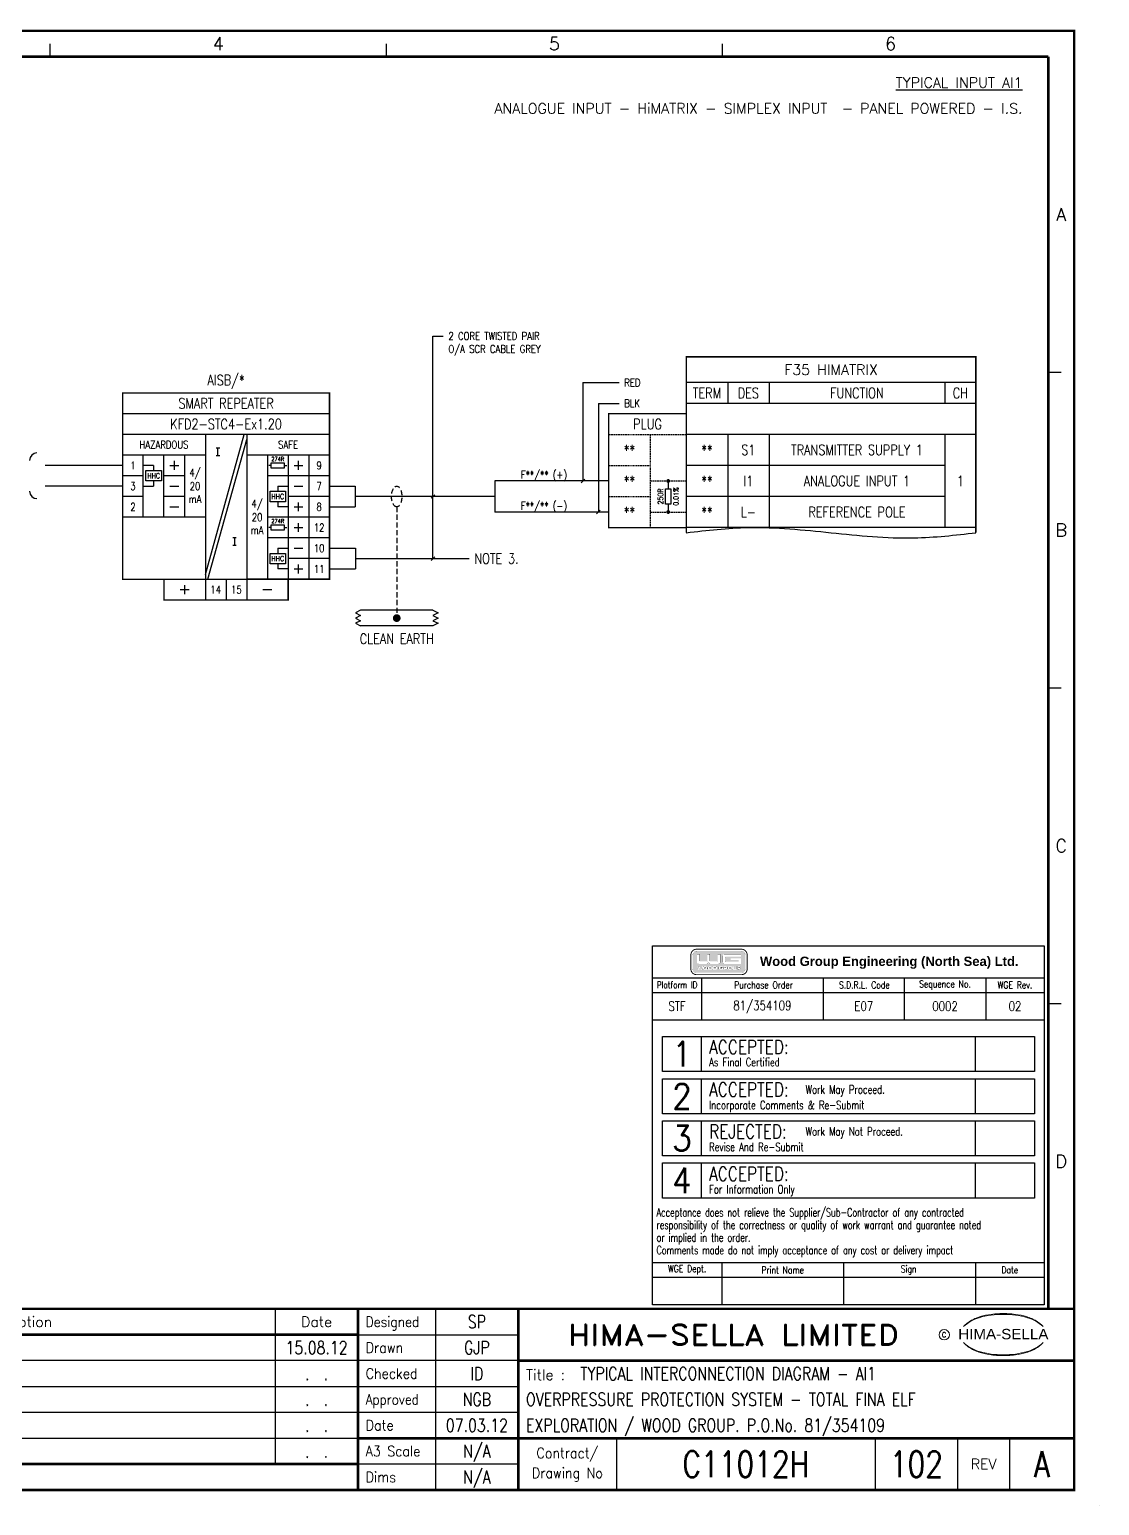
# Model space of a CAD drawing. Extents: x 0 to 414, y 0 to 285.
# Drawn here: x 207 to 413.9, y 0 to 285.2 of the extents above; entities that cross this region are included whole.
import ezdxf
from ezdxf.enums import TextEntityAlignment as Align

# ---------------------------------------------------------------- set-up
doc = ezdxf.new("R2010")
doc.units = 0
doc.header["$MEASUREMENT"] = 0
doc.linetypes.add('CONTINU', pattern=[0])
doc.linetypes.add('HIDDEN2', pattern=[0.1875, 0.125, -0.0625])
doc.layers.get('0').update_dxf_attribs({"linetype": 'CONTINUOUS'})
for name, color, linetype in [('01-DRAW', 7, 'CONTINUOUS'), ('CATALOGUE', 2, 'CONTINUOUS'), ('COL', 2, 'CONTINU'), ('ELAC003$', 7, 'CONTINUOUS'), ('LINE', 1, 'CONTINUOUS'), ('LOCATION', 2, 'CONTINUOUS'), ('MCABMARKON', 4, 'CONTINUOUS'), ('PCABMARKON', 7, 'CONTINUOUS'), ('RECORD', 2, 'CONTINUOUS'), ('ROW', 2, 'CONTINU'), ('SNA', 2, 'CONTINUOUS'), ('TEXT', 2, 'CONTINUOUS'), ('TPOL', 3, 'CONTINUOUS'), ('UPS', 2, 'CONTINUOUS'), ('ZONE', 2, 'CONTINUOUS')]:
    doc.layers.add(name, color=color, linetype=linetype)
doc.styles.add('ARIAL', font='arial.ttf', dxfattribs={"height": 2.5})
doc.styles.add('CATALOGU', font='romans.shx', dxfattribs={"width": 0.8})
doc.styles.add('LOCATION', font='ROMANS.shx', dxfattribs={"width": 0.8, "height": 2.5})
doc.styles.add('PINS', font='ROMANS.shx', dxfattribs={"width": 0.8, "height": 2.5})
doc.styles.add('REFERENC', font='ROMANS.shx', dxfattribs={"width": 0.8, "height": 2.5})
doc.styles.add('ROMAND', font='ROMAND')
doc.styles.add('ROMANS', font='romans.shx', dxfattribs={"width": 0.8, "height": 2.5})
doc.styles.get("Standard").update_dxf_attribs({"font": 'txt.shx', "height": 2.5})
doc.styles.add('SYMBOL', font='romans.shx', dxfattribs={"width": 0.8, "height": 2.5})
doc.styles.add('WIRES', font='ROMANS.shx', dxfattribs={"width": 0.8, "height": 2})
doc.styles.add('ZONE', font='ROMANS.shx', dxfattribs={"width": 0.8, "height": 2.5})

# ---------------------------------------------------------------- blocks, each defined once
blk = doc.blocks.new('HS-A3')
at = {"color": 1}
for p, q in [((211, 280), (211, 282.5)), ((276, 280), (276, 282.5)), ((341, 280), (341, 282.5)), ((404, 219), (406.5, 219)), ((404, 158), (406.5, 158)), ((404, 97), (406.5, 97)), ((254.5, 38), (254.5, 8)), ((285.5, 38), (285.5, 3)), ((270.5, 33), (301.5, 33)), ((301.5, 28), (104, 28)), ((104, 23), (301.5, 23)), ((301.5, 18), (104, 18)), ((104, 13), (270.5, 13)), ((320.5, 13), (320.5, 3)), ((370.5, 13), (370.5, 3)), ((386.5, 3), (386.5, 13)), ((396.5, 13), (396.5, 3)), ((301.5, 8), (270.5, 8)), ((413.9, 0), (413.9, 0.025))]:
    blk.add_line(p, q, dxfattribs=at)
at = {"color": 1, "const_width": 0.5}
blk.add_lwpolyline([(16, 3), (409, 3), (409, 285), (16, 285)], close=True, dxfattribs=at)
for points in [[(16, 280), (404, 280)], [(404, 38), (404, 280)], [(409, 38), (16, 38)], [(270.5, 38), (270.5, 3)], [(301.5, 3), (301.5, 38)], [(270.5, 33), (104, 33)], [(409, 28), (301.5, 28)], [(270.5, 13), (409, 13)], [(270.5, 8), (16, 8)]]:
    blk.add_lwpolyline(points, dxfattribs=at)
at = {"color": 3, "lineweight": 13}
blk.add_circle((383.8795, 33), 1, dxfattribs=at)
for centre, radius, start, end in [((395.2419, 21.3644), 15.7281, 89.7805, 93.1738), ((395.3626, 21.3644), 15.7281, 86.8262, 90.2195), ((392.604, 29.3277), 7.2401, 106.0532, 133.5024), ((392.8763, 29.5135), 7.2999, 130.419, 136.057), ((392.1149, 30.6001), 5.9804, 122.244, 131.6154), ((391.752, 31.2819), 5.2104, 111.8206, 122.8668), ((393.7772, 27.1992), 9.7601, 107.5931, 113.9452), ((395.0991, 20.9965), 15.9367, 89.2698, 106.3911), ((394.0978, 26.015), 10.9859, 96.0146, 107.3203), ((395.2933, 18.8099), 18.2818, 92.8917, 97.3734), ((395.5053, 20.9965), 15.9367, 73.6089, 90.7302), ((395.3112, 18.8099), 18.2818, 82.6266, 87.1083), ((396.5067, 26.015), 10.9859, 72.6797, 83.9854), ((396.8272, 27.1992), 9.7601, 66.0548, 72.4069), ((398.0005, 29.3277), 7.2401, 46.4976, 73.9468), ((398.8524, 31.2819), 5.2104, 57.1332, 68.1794), ((398.4895, 30.6001), 5.9804, 48.3846, 57.756), ((397.7282, 29.5135), 7.2999, 43.943, 49.581), ((392.8763, 36.545), 7.2999, 223.943, 229.581), ((392.604, 36.7308), 7.2401, 226.4976, 253.9468), ((398.0005, 36.7308), 7.2401, 286.0532, 313.5024), ((397.7282, 36.545), 7.2999, 310.419, 316.057), ((392.1149, 35.4585), 5.9804, 228.3846, 237.756), ((391.752, 34.7766), 5.2104, 237.1332, 248.1794), ((393.7772, 38.8593), 9.7601, 246.0548, 252.4069), ((395.0991, 45.062), 15.9367, 253.6089, 270.7302), ((394.0978, 40.0435), 10.9859, 252.6797, 263.9854), ((395.2933, 47.2486), 18.2818, 262.6266, 267.1083), ((395.2419, 44.6941), 15.7281, 266.8262, 270.2195), ((395.5053, 45.062), 15.9367, 269.2698, 286.3911), ((395.3626, 44.6941), 15.7281, 269.7805, 273.1738), ((395.3112, 47.2486), 18.2818, 272.8917, 277.3734), ((396.5067, 40.0435), 10.9859, 276.0146, 287.3203), ((396.8272, 38.8593), 9.7601, 287.5931, 293.9452), ((398.8524, 34.7766), 5.2104, 291.8206, 302.8668), ((398.4895, 35.4585), 5.9804, 302.244, 311.6154)]:
    blk.add_arc(centre, radius, start, end, dxfattribs=at)
at = {"color": 2, "style": 'ROMAND'}
for s, p in [('4', (243.5, 282.5)), ('5', (308.5, 282.5)), ('6', (373.5, 282.5)), ('A', (406.5, 249.5)), ('B', (406.5, 188.5)), ('C', (406.5, 127.5)), ('D', (406.5, 66.5))]:
    blk.add_text(s, height=2.5, dxfattribs=at).set_placement(p, align=Align.MIDDLE)
at = {"color": 4, "style": 'ROMAND'}
for s, p in [('Description', (204, 34.5)), ('Date', (262.5, 34.5))]:
    blk.add_text(s, height=2, dxfattribs=at).set_placement(p, align=Align.CENTER)
for s, width, p in [('Designed', 0.87, (272, 34.5)), ('Drawn', 0.9, (272, 29.5)), ('Checked', 0.9, (272, 24.5)), ('Approved', 0.85, (272, 19.5)), ('Date', 0.9, (272, 14.5)), ('A3 Scale', 0.9, (272, 9.5)), ('Dims', 0.9, (272, 4.5))]:
    blk.add_text(s, height=2, dxfattribs=dict(at, width=width)).set_placement(p)
at = {"color": 1, "style": 'ROMAND', "width": 1.15}
blk.add_text('HIMA-SELLA LIMITED', height=4, dxfattribs=at).set_placement((343.0965, 33), align=Align.MIDDLE)
at = {"color": 3, "lineweight": 13, "style": 'ROMANS', "width": 0.8}
blk.add_text('C', height=1, dxfattribs=at).set_placement((383.8436, 32.5), align=Align.CENTER)
at = {"color": 1, "style": 'ARIAL', "width": 1.05}
blk.add_text('HIMA-SELLA', height=2, dxfattribs=at).set_placement((395.3022, 32.1293), align=Align.CENTER)
at = {"color": 4, "style": 'ROMAND'}
blk.add_text('Title :', height=2, dxfattribs=at).set_placement((303, 24.25))
at = {"color": 4, "style": 'ROMAND', "width": 0.9}
for s, p in [('Contract/', (311, 10)), ('Drawing No', (311, 6))]:
    blk.add_text(s, height=2, dxfattribs=at).set_placement(p, align=Align.MIDDLE)
at = {"color": 4, "style": 'ROMAND'}
blk.add_text('REV', height=2, dxfattribs=at).set_placement((391.5, 8), align=Align.MIDDLE)
at = {"layer": 'COL', "style": 'ROMAND', "flags": 9}
for tag, p in [('COL1', (48.5, 282.5)), ('COL2', (113.5, 282.5)), ('COL3', (178.5, 282.5)), ('COL4', (243.5, 282.5)), ('COL5', (308.5, 282.5)), ('COL6', (373.5, 282.5))]:
    blk.add_attdef(tag, p, '', height=2.5, dxfattribs=at)
at = {"layer": 'ROW', "style": 'ROMAND', "flags": 9}
for tag, p in [('ROW1', (406.5, 249.5)), ('ROW2', (406.5, 188.5)), ('ROW3', (406.5, 127.5)), ('ROW4', (406.5, 66.5))]:
    blk.add_attdef(tag, p, '', height=2.5, dxfattribs=at)
at = {"layer": 'UPS', "color": 3, "style": 'ROMANS', "width": 0.8, "flags": 8}
blk.add_attdef('PROJS->NOMPRO', text='', height=1.7, rotation=90, dxfattribs=at).set_placement((13.5, 35), align=Align.MIDDLE_LEFT)
at = {"layer": 'UPS', "style": 'ROMANS', "width": 2.7474, "flags": 8}
blk.add_attdef('PLANOS->MCAN1', text='', height=2.5, rotation=0.069611, dxfattribs=at).set_placement((156, 31.6443), (243, 31.75), align=Align.FIT)
at = {"layer": 'UPS', "style": 'ROMANS', "width": 0.8, "flags": 8}
for tag, height, p in [('PLANOS->VERIF', 2.5, (293.5, 34.25)), ('PLANOS->CANVI1', 2.5, (109, 29.25)), ('PLANOS->NCAN1', 2.5, (149, 29.25)), ('PLANOS->DCAN1', 2.5, (262.5, 29.25)), ('PLANOS->ORIG', 2.5, (293.5, 29.25)), ('PLANOS->CANVI2', 2.5, (109, 24.25)), ('PLANOS->NCAN2', 2.5, (149, 24.25)), ('PLANOS->DCAN2', 2.5, (262.5, 24.25)), ('PLANOS->HECHF', 2.5, (293.5, 24.25)), ('PLANOS->CANVI3', 2.5, (109, 19.25)), ('PLANOS->NCAN3', 2.5, (149, 19.25)), ('PLANOS->DCAN3', 2.5, (262.5, 19.25)), ('PLANOS->HECHD', 2.5, (293.5, 19.25)), ('PLANOS->CANVI4', 2.5, (109, 14.25)), ('PLANOS->NCAN4', 2.5, (149, 14.25)), ('PLANOS->DCAN4', 2.5, (262.5, 14.25)), ('PLANOS->DATACREA', 2.5, (293.5, 14.25)), ('PLANOS->CANVI5', 2.5, (109, 9.25)), ('PLANOS->NCAN5', 2.5, (149, 9.25)), ('PLANOS->DCAN5', 2.5, (262.5, 9.25)), ('PLANOS->NR1', 2.5, (293.5, 9.25)), ('PROJS->DESCPRO3', 5, (345.5, 5.5)), ('PLANOS->PLANO', 5, (378.5, 5.5)), ('PLANOS->USER', 5, (402.75, 5.5)), ('PLANOS->NR2', 2.5, (293.5, 4.25))]:
    blk.add_attdef(tag, text='', height=height, dxfattribs=at).set_placement(p, align=Align.CENTER)
at = {"layer": 'UPS', "style": 'ROMANS', "flags": 8}
for tag, width, p, p2 in [('PLANOS->MCAN2', 2.6868, (156, 26.75), (243, 26.75)), ('PLANOS->MCAN3', 2.6868, (156, 21.75), (243, 21.75)), ('PLANOS->MCAN4', 2.6769, (156, 16.75), (243, 16.75)), ('PLANOS->MCAN5', 2.6868, (156, 11.75), (243, 11.75))]:
    blk.add_attdef(tag, text='', height=2.5, dxfattribs=dict(at, width=width)).set_placement(p, p2, align=Align.FIT)
at = {"layer": 'UPS', "style": 'ROMANS', "width": 0.8, "flags": 8}
blk.add_attdef('PLANOS->DENOM', (313.5, 24.25), '', height=2.5, dxfattribs=at)
at = {"layer": 'UPS', "color": 4, "style": 'ROMANS', "width": 0.8, "flags": 8}
for tag, p in [('PROJS->DESCPRO1', (303, 19.25)), ('PROJS->DESCPRO2', (303, 14.25))]:
    blk.add_attdef(tag, p, '', height=2.5, dxfattribs=at)
at = {"layer": 'UPS', "color": 3, "style": 'ROMANS', "width": 0.8, "flags": 8}
blk.add_attdef('PLANOS->PROTOTIPO', text='', height=1.7, dxfattribs=at).set_placement((39.5, 5.5), align=Align.MIDDLE_LEFT)
at = {"layer": 'UPS', "style": 'ROMANS', "width": 0.8, "flags": 8}
blk.add_attdef('PLANOS->OBS4', text='', height=2.5, dxfattribs=at).set_placement((107, 5.5), align=Align.MIDDLE_LEFT)
blk = doc.blocks.new('A$C7A406D00')
for p, q in [((20, -4), (-20, -4)), ((20, -8), (-20, -8)), ((-4, -8), (-4, -40)), ((-4, -35.046), (3.523, -8)), ((4, -8), (4, -40)), ((-3.523, -36), (4, -8.954)), ((-1.8888, -10.603), (-1.2329, -10.603)), ((-1.5608, -12.103), (-1.5608, -10.603)), ((-4, -12), (-20, -12)), ((-16, -24), (-16, -12)), ((-14, -14), (-16, -14)), ((-14, -14), (-14, -15)), ((-12, -24), (-12, -12)), ((-10.8573, -13.999), (-9.1384, -13.999)), ((-9.9979, -14.8584), (-9.9979, -13.1395)), ((-8, -24), (-8, -12)), ((-1.8888, -12.103), (-1.2329, -12.103)), ((20, -12), (4, -12)), ((8, -12), (8, -36)), ((8.75, -14), (8.25, -14)), ((8.75, -14.5), (8.75, -13.5)), ((8.75, -13.5), (11.25, -13.5)), ((11.25, -13.5), (11.25, -14.5)), ((11.25, -14), (11.75, -14)), ((12, -12), (12, -36)), ((13.1427, -13.999), (14.8616, -13.999)), ((14.0021, -14.8584), (14.0021, -13.1395)), ((16, -12), (16, -36)), ((-16, -16), (-20, -16)), ((-15.5, -15), (-12.5, -15)), ((-15.5, -17), (-15.5, -15)), ((-12.5, -17), (-15.5, -17)), ((-14, -17), (-14, -18)), ((-12.5, -15), (-12.5, -17)), ((-8, -16), (-12, -16)), ((20, -16), (8, -16)), ((11.25, -14.5), (8.75, -14.5)), ((-16, -18), (-14, -18)), ((-10.8573, -17.999), (-9.1384, -17.999)), ((8.5, -21), (8.5, -19)), ((8.5, -19), (11.5, -19)), ((10, -18), (12, -18)), ((10, -18), (10, -19)), ((11.5, -19), (11.5, -21)), ((13.1427, -17.999), (14.8616, -17.999)), ((-16, -20), (-20, -20)), ((-8, -20), (-12, -20)), ((-10.8573, -21.999), (-9.1384, -21.999)), ((11.5, -21), (8.5, -21)), ((10, -21), (10, -22)), ((12, -22), (10, -22)), ((16, -20), (12, -20)), ((13.1427, -21.999), (14.8616, -21.999)), ((14.0021, -22.8584), (14.0021, -21.1395)), ((20, -20), (16, -20)), ((-4, -24), (-20, -24)), ((20, -24), (8, -24)), ((8.75, -25.5), (11.25, -25.5)), ((8.75, -26.5), (8.75, -25.5)), ((11.25, -25.5), (11.25, -26.5)), ((14.0021, -26.8584), (14.0021, -25.1395)), ((1.2931, -27.897), (1.949, -27.897)), ((1.621, -27.897), (1.621, -29.397)), ((20, -28), (8, -28)), ((8.75, -26), (8.25, -26)), ((11.25, -26.5), (8.75, -26.5)), ((11.25, -26), (11.75, -26)), ((13.1427, -25.999), (14.8616, -25.999)), ((1.2931, -29.397), (1.949, -29.397)), ((8.5, -33), (8.5, -31)), ((8.5, -31), (11.5, -31)), ((10, -30), (10, -31)), ((10, -30), (12, -30)), ((11.5, -31), (11.5, -33)), ((13.1427, -29.999), (14.8616, -29.999)), ((11.5, -33), (8.5, -33)), ((10, -33), (10, -34)), ((12, -34), (10, -34)), ((16, -32), (12, -32)), ((13.1427, -33.999), (14.8616, -33.999)), ((14.0021, -34.8584), (14.0021, -33.1395)), ((20, -32), (16, -32)), ((-12, -36), (12, -36)), ((0, -36), (0, -40)), ((20, -36), (4, -36)), ((-8.8594, -37.999), (-7.1405, -37.999)), ((-8, -38.8584), (-8, -37.1395)), ((7.1406, -37.999), (8.8595, -37.999))]:
    blk.add_line(p, q)
at = {"const_width": 0.3}
blk.add_lwpolyline([(-12, -36), (-12, -40), (12, -40), (12, -36), (20, -36), (20, 0), (-20, 0), (-20, -36)], close=True, dxfattribs=at)
at = {"style": 'ROMANS', "width": 0.8}
for s, height, p in [('SMART REPEATER', 2, (0, -2)), ('HAZARDOUS', 1.5, (-12, -10)), ('SAFE', 1.5, (12, -10)), ('1', 1.5, (-18, -14)), ('9', 1.5, (18, -14)), ('4/', 1.5, (-6, -15.5)), ('3', 1.5, (-18, -18)), ('mA', 1.5, (-6, -20.5)), ('20', 1.5, (-6, -18)), ('7', 1.5, (18, -18)), ('2', 1.5, (-18, -22)), ('4/', 1.5, (6, -21.5)), ('8', 1.5, (18, -22)), ('20', 1.5, (6, -24)), ('12', 1.5, (18, -26)), ('mA', 1.5, (6, -26.5)), ('10', 1.5, (18, -30)), ('11', 1.5, (18, -34)), ('14', 1.5, (-2, -38)), ('15', 1.5, (2, -38))]:
    blk.add_text(s, height=height, dxfattribs=at).set_placement(p, align=Align.MIDDLE)
at = {"color": 3, "style": 'ROMANS', "width": 0.8}
for s, height, p in [('274R', 0.8, (10, -12.75)), ('HHC', 1, (-14, -16)), ('HHC', 1, (10, -20)), ('274R', 0.8, (10, -24.75)), ('HHC', 1, (10, -32))]:
    blk.add_text(s, height=height, dxfattribs=at).set_placement(p, align=Align.MIDDLE)
at = {"layer": 'CATALOGUE', "style": 'CATALOGU', "width": 0.8, "flags": 1}
blk.add_attdef('CATALOGUE', (22.25, -3.999), '', height=1, dxfattribs=at)
at = {"layer": 'LOCATION', "style": 'LOCATION', "width": 0.8, "flags": 1}
blk.add_attdef('LOCATION', (22.25, -5.999), '', height=1, dxfattribs=at)
at = {"layer": 'RECORD', "color": 7, "style": 'REFERENC', "width": 0.8}
blk.add_attdef('RECORD', text='', height=2, dxfattribs=at).set_placement((0, -6), align=Align.MIDDLE)
at = {"layer": 'SNA', "style": 'SYMBOL', "width": 0.8}
blk.add_attdef('SNA', text='', height=2, dxfattribs=at).set_placement((0, 1.5), align=Align.CENTER)
at = {"layer": 'TPOL', "style": 'PINS', "width": 0.8, "flags": 1}
for tag, p in [('CN9', (-20, -14)), ('CN10', (-20, -18)), ('CN11', (-20, -22))]:
    blk.add_attdef(tag, text='', height=1.5, dxfattribs=at).set_placement(p, align=Align.MIDDLE_LEFT)
for tag, p in [('CN3', (20, -14)), ('CN4', (20, -18)), ('CN5', (20, -22)), ('CN6', (20, -26)), ('CN7', (20, -30)), ('CN8', (20, -34))]:
    blk.add_attdef(tag, text='', height=1.5, dxfattribs=at).set_placement(p, align=Align.MIDDLE_RIGHT)
for tag, p in [('CN2', (-2, -40)), ('CN1', (2, -40))]:
    blk.add_attdef(tag, text='', height=1.5, dxfattribs=at).set_placement(p, align=Align.CENTER)
at = {"layer": 'ZONE', "style": 'ZONE', "width": 0.8, "flags": 1}
blk.add_attdef('ZONE', (22.25, -7.999), '', height=1, dxfattribs=at)

msp = doc.modelspace()

# ---------------------------------------------------------------- hatches: boundary and pattern name
at = {"linetype": 'Continuous'}
h = msp.add_hatch(color=1, dxfattribs=at)
edge = h.paths.add_edge_path(flags=16)
edge.add_line((341.62614, 106.05726), (344.57587, 106.05726))
edge.add_line((344.57587, 106.05726), (344.57587, 106.55751))
edge.add_line((344.57587, 106.55751), (341.36988, 106.55751))
edge.add_arc((341.36989, 106.19235), 0.36516, 90.0013265, 179.9986735)
edge.add_line((341.00473, 106.19236), (341.00473, 105.0248))
edge.add_arc((341.36988, 105.02481), 0.36515, 180.0021111, 269.999458)
edge.add_line((341.36988, 104.65966), (344.57587, 104.65966))
edge.add_line((344.57587, 104.65966), (344.57587, 105.76514))
edge.add_line((344.57587, 105.76514), (342.57121, 105.76514))
edge.add_line((342.57121, 105.76514), (342.57121, 105.43651))
edge.add_line((342.57121, 105.43651), (344.10848, 105.43651))
edge.add_line((344.10848, 105.43651), (344.10848, 105.12248))
edge.add_line((344.10848, 105.12248), (341.62614, 105.12248))
edge.add_arc((341.62614, 105.25028), 0.1278, 180.0013265, 269.9986735, ccw=False)
edge.add_line((341.49834, 105.25028), (341.49834, 105.92946))
edge.add_arc((341.62614, 105.92946), 0.1278, 90.0013265, 179.9986735, ccw=False)
edge = h.paths.add_edge_path(flags=16)
edge.add_arc((342.66394, 103.96975), 0.22936, 359.7165363, 449.7138832)
edge.add_line((342.66509, 104.19911), (342.25008, 104.19911))
edge.add_arc((342.25122, 103.96975), 0.22936, 90.2848616, 180.2822085)
edge.add_line((342.02186, 103.96862), (342.02186, 103.76323))
edge.add_arc((342.25123, 103.7621), 0.22937, 179.7165487, 269.7138956)
edge.add_line((342.25008, 103.53273), (342.66509, 103.53273))
edge.add_arc((342.66394, 103.76209), 0.22936, 270.2873596, 360.2847066)
edge.add_line((342.8933, 103.76323), (342.8933, 103.96862))
edge = h.paths.add_edge_path(flags=0)
edge.add_arc((344.27913, 103.9515), 0.08102, -90, 90, ccw=False)
edge.add_line((344.27913, 103.87049), (344.07163, 103.87049))
edge.add_arc((344.07163, 103.9515), 0.08102, 90, 270, ccw=False)
edge.add_line((344.07163, 104.03252), (344.27913, 104.03252))
edge = h.paths.add_edge_path(flags=16)
edge.add_line((344.02084, 103.53273), (344.02084, 103.68975))
edge.add_line((344.02084, 103.68975), (344.29485, 103.68975))
edge.add_arc((344.29485, 103.94443), 0.25468, 270, 450)
edge.add_line((344.29485, 104.19911), (343.82769, 104.19911))
edge.add_line((343.82769, 104.19911), (343.82769, 103.53273))
edge.add_line((343.82769, 103.53273), (344.02084, 103.53273))
edge = h.paths.add_edge_path(flags=16)
edge.add_line((343.43619, 103.69933), (343.28151, 103.69933))
edge.add_arc((343.28208, 103.81401), 0.11468, 179.7165487, 269.7138956, ccw=False)
edge.add_line((343.1674, 103.81458), (343.1674, 104.19911))
edge.add_line((343.1674, 104.19911), (342.94954, 104.19911))
edge.add_line((342.94954, 104.19911), (342.94954, 103.76323))
edge.add_arc((343.1789, 103.76209), 0.22936, 179.7152934, 269.7126404)
edge.add_line((343.17775, 103.53273), (343.53994, 103.53273))
edge.add_arc((343.53879, 103.7621), 0.22937, 270.2861044, 360.2834513)
edge.add_line((343.76816, 103.76323), (343.76816, 104.19911))
edge.add_line((343.76816, 104.19911), (343.5503, 104.19911))
edge.add_line((343.5503, 104.19911), (343.5503, 103.81458))
edge.add_arc((343.43562, 103.81401), 0.11468, -89.7138956, 0.2834513, ccw=False)
edge = h.paths.add_edge_path(flags=0)
edge.add_arc((342.56076, 103.91784), 0.11468, 359.7165487, 449.7138956)
edge.add_line((342.56133, 104.03252), (342.35383, 104.03252))
edge.add_arc((342.3544, 103.91784), 0.11468, 90.2861044, 180.2834513)
edge.add_line((342.23972, 103.91727), (342.23972, 103.81458))
edge.add_arc((342.3544, 103.81401), 0.11468, 179.7165487, 269.7138956)
edge.add_line((342.35383, 103.69933), (342.56133, 103.69933))
edge.add_arc((342.56076, 103.81401), 0.11468, 270.2861044, 360.2834513)
edge.add_line((342.67544, 103.81458), (342.67544, 103.91727))
edge = h.paths.add_edge_path(flags=0)
edge.add_arc((338.70442, 103.91784), 0.11468, 359.7140381, 449.7113851)
edge.add_line((338.705, 104.03252), (338.49749, 104.03252))
edge.add_arc((338.49806, 103.91784), 0.11468, 90.2861044, 180.2834513)
edge.add_line((338.38338, 103.91727), (338.38338, 103.81458))
edge.add_arc((338.49806, 103.81401), 0.11468, 179.7165487, 269.7138956)
edge.add_line((338.49749, 103.69933), (338.705, 103.69933))
edge.add_arc((338.70442, 103.81401), 0.11468, 270.2886149, 360.2859619)
edge.add_line((338.8191, 103.81458), (338.8191, 103.91727))
edge = h.paths.add_edge_path(flags=16)
edge.add_arc((338.80761, 103.96975), 0.22936, 359.7177915, 449.7151384)
edge.add_line((338.80875, 104.19911), (338.39374, 104.19911))
edge.add_arc((338.39488, 103.96975), 0.22936, 90.2848616, 180.2822085)
edge.add_line((338.16552, 103.96862), (338.16552, 103.76323))
edge.add_arc((338.39489, 103.7621), 0.22937, 179.7165487, 269.7138956)
edge.add_line((338.39374, 103.53273), (338.80875, 103.53273))
edge.add_arc((338.8076, 103.7621), 0.22937, 270.2861044, 360.2834513)
edge.add_line((339.03697, 103.76323), (339.03697, 103.96862))
edge = h.paths.add_edge_path(flags=0)
edge.add_arc((337.76436, 103.91784), 0.11468, 359.7165487, 449.7138956)
edge.add_line((337.76493, 104.03252), (337.55743, 104.03252))
edge.add_arc((337.558, 103.91784), 0.11468, 90.2861044, 180.2834513)
edge.add_line((337.44332, 103.91727), (337.44332, 103.81458))
edge.add_arc((337.558, 103.81401), 0.11468, 179.7165487, 269.7138956)
edge.add_line((337.55743, 103.69933), (337.76493, 103.69933))
edge.add_arc((337.76436, 103.81401), 0.11468, 270.2861044, 360.2834513)
edge.add_line((337.87904, 103.81458), (337.87904, 103.91727))
h.paths.add_polyline_path([(337.23641, 104.19866), (337.02463, 103.53409), (336.81284, 103.53409), (336.65218, 103.95401), (336.49151, 103.53409), (336.27973, 103.53409), (336.06794, 104.19866), (336.26512, 104.19866), (336.39657, 103.77144), (336.56454, 104.19501), (336.73981, 104.19501), (336.90778, 103.77144), (337.04653, 104.19866)], flags=16)
edge = h.paths.add_edge_path(flags=16)
edge.add_arc((337.86754, 103.96975), 0.22936, 359.7177915, 449.7151384)
edge.add_line((337.86868, 104.19911), (337.45367, 104.19911))
edge.add_arc((337.45482, 103.96975), 0.22936, 90.2861168, 180.2834637)
edge.add_line((337.22546, 103.96862), (337.22546, 103.76323))
edge.add_arc((337.45482, 103.76209), 0.22936, 179.7152934, 269.7126404)
edge.add_line((337.45367, 103.53273), (337.86868, 103.53273))
edge.add_arc((337.86753, 103.7621), 0.22937, 270.2861044, 360.2834513)
edge.add_line((338.0969, 103.76323), (338.0969, 103.96862))
edge = h.paths.add_edge_path(flags=0)
edge.add_arc((339.61156, 103.81401), 0.11468, 270.2861044, 360.2834513)
edge.add_line((339.72624, 103.81458), (339.72624, 103.91727))
edge.add_arc((339.61156, 103.91784), 0.11468, 359.7165487, 449.7138956)
edge.add_line((339.61213, 104.03252), (339.26956, 104.03252))
edge.add_line((339.26956, 104.03252), (339.26956, 103.69933))
edge.add_line((339.26956, 103.69933), (339.61213, 103.69933))
edge = h.paths.add_edge_path(flags=16)
edge.add_arc((339.71474, 103.96975), 0.22936, 359.7177915, 449.7151384)
edge.add_line((339.71588, 104.19911), (339.08164, 104.19911))
edge.add_line((339.08164, 104.19911), (339.08164, 103.53273))
edge.add_line((339.08164, 103.53273), (339.71588, 103.53273))
edge.add_arc((339.71473, 103.7621), 0.22937, 270.2861044, 360.2834513)
edge.add_line((339.9441, 103.76323), (339.9441, 103.96862))
edge = h.paths.add_edge_path(flags=16)
edge.add_arc((340.88007, 103.98916), 0.04336, 0.0013265, 89.9986735)
edge.add_line((340.88007, 104.03252), (340.61584, 104.03252))
edge.add_arc((340.61641, 103.91784), 0.11468, 90.2861044, 180.2834513)
edge.add_line((340.50173, 103.91727), (340.50173, 103.81458))
edge.add_arc((340.61641, 103.81401), 0.11468, 179.7165487, 269.7138956)
edge.add_line((340.61584, 103.69933), (340.88007, 103.69933))
edge.add_arc((340.88007, 103.74268), 0.04335, 270, 450)
edge.add_line((340.88007, 103.78604), (340.7048, 103.78604))
edge.add_line((340.7048, 103.78604), (340.7048, 103.90289))
edge.add_line((340.7048, 103.90289), (341.12837, 103.90289))
edge.add_line((341.12837, 103.90289), (341.12837, 103.76323))
edge.add_arc((340.899, 103.7621), 0.22937, -89.7138956, 0.2834513, ccw=False)
edge.add_line((340.90015, 103.53273), (340.51209, 103.53273))
edge.add_arc((340.51324, 103.7621), 0.22937, 179.7165487, 269.7138956, ccw=False)
edge.add_line((340.28387, 103.76323), (340.28387, 103.96862))
edge.add_arc((340.51323, 103.96975), 0.22936, 90.2848616, 180.2822085, ccw=False)
edge.add_line((340.51209, 104.19911), (340.90015, 104.19911))
edge.add_arc((340.89901, 103.96975), 0.22936, -0.2822085, 89.7151384, ccw=False)
edge.add_line((341.12837, 103.96862), (341.12837, 103.95401))
edge.add_line((341.12837, 103.95401), (340.92343, 103.95401))
edge.add_line((340.92343, 103.95401), (340.92343, 103.98916))
edge = h.paths.add_edge_path(flags=0)
edge.add_line((341.44816, 104.03252), (341.65567, 104.03252))
edge.add_arc((341.65567, 103.9515), 0.08102, -90, 90, ccw=False)
edge.add_line((341.65567, 103.87049), (341.44816, 103.87049))
edge.add_arc((341.44816, 103.9515), 0.08102, 90, 270, ccw=False)
edge = h.paths.add_edge_path(flags=16)
edge.add_line((341.76829, 103.53273), (341.92607, 103.53273))
edge.add_line((341.92607, 103.53273), (341.92607, 103.68975))
edge.add_arc((341.84505, 103.68975), 0.08102, 0.0004008, 81.621205)
edge.add_arc((341.67136, 103.94445), 0.25471, 316.7426493, 359.9956749)
edge.add_arc((341.67138, 103.94442), 0.25469, 0.0024514, 89.9997983)
edge.add_line((341.67138, 104.19911), (341.20423, 104.19911))
edge.add_line((341.20423, 104.19911), (341.20423, 103.53273))
edge.add_line((341.20423, 103.53273), (341.39738, 103.53273))
edge.add_line((341.39738, 103.53273), (341.39738, 103.68975))
edge.add_line((341.39738, 103.68975), (341.68728, 103.68975))
edge.add_arc((341.68727, 103.60873), 0.08102, -0.0022096, 89.9951373, ccw=False)
edge.add_line((341.76829, 103.60873), (341.76829, 103.53273))
edge = h.paths.add_edge_path()
edge.add_line((345.40338, 106.4078), (345.40338, 103.6838))
edge.add_arc((344.67307, 103.68382), 0.73031, 270.0013265, 359.9986735, ccw=False)
edge.add_line((344.67309, 102.95351), (335.98031, 102.95351))
edge.add_arc((335.98032, 103.68382), 0.73031, 180.0017188, 269.9990657, ccw=False)
edge.add_line((335.25001, 103.6838), (335.25001, 106.4078))
edge.add_arc((335.98032, 106.40778), 0.73031, 90.0009343, 179.9982812, ccw=False)
edge.add_line((335.98031, 107.13809), (344.67309, 107.13809))
edge.add_arc((344.67307, 106.40778), 0.73031, 0.0013265, 89.9986735, ccw=False)
edge = h.paths.add_edge_path(flags=16)
edge.add_line((336.05333, 106.55751), (336.54245, 106.55751))
edge.add_line((336.54245, 106.55751), (336.54245, 105.27949))
edge.add_arc((336.67025, 105.27949), 0.1278, 180.0013265, 269.9986735)
edge.add_line((336.67025, 105.15169), (337.92936, 105.15169))
edge.add_arc((337.92936, 105.2795), 0.12781, 269.999085, 359.9964319)
edge.add_line((338.05717, 105.27949), (338.05717, 106.55751))
edge.add_line((338.05717, 106.55751), (338.54628, 106.55751))
edge.add_line((338.54628, 106.55751), (338.54628, 105.27949))
edge.add_arc((338.67408, 105.27949), 0.1278, 180.0013265, 269.9986735)
edge.add_line((338.67408, 105.15169), (339.9332, 105.15169))
edge.add_arc((339.9332, 105.27949), 0.1278, 270.0013265, 359.9986735)
edge.add_line((340.061, 105.27949), (340.061, 106.55751))
edge.add_line((340.061, 106.55751), (340.55011, 106.55751))
edge.add_line((340.55011, 106.55751), (340.55011, 105.0248))
edge.add_arc((340.18496, 105.02481), 0.36515, 270.0013265, 359.9986735, ccw=False)
edge.add_line((340.18497, 104.65966), (338.66687, 104.65966))
edge.add_arc((338.66687, 105.02481), 0.36515, 180.0021111, 269.999458, ccw=False)
edge.add_arc((337.93657, 105.02481), 0.36515, 270.0013265, 359.9986735, ccw=False)
edge.add_line((337.93658, 104.65966), (336.41848, 104.65966))
edge.add_arc((336.41848, 105.02481), 0.36515, 180.0021111, 269.999458, ccw=False)
edge.add_line((336.05333, 105.0248), (336.05333, 106.55751))

# ---------------------------------------------------------------- linework, layer by layer
at = {"color": 3}
for p, q in [((285, 183), (285, 226)), ((285, 226), (287, 226)), ((314, 217), (314, 198)), ((314, 217), (321, 217)), ((317, 213), (317, 192)), ((317, 213), (321, 213)), ((314.3536, 198.3536), (313.6464, 197.6464)), ((285.3563, 195.3536), (284.6491, 194.6464)), ((317.3536, 192.3536), (316.6464, 191.6464)), ((285.3563, 183.3536), (284.6491, 182.6464))]:
    msp.add_line(p, q, dxfattribs=at)
for p, q in [((390, 217), (334, 217)), ((342, 217), (342, 213)), ((350, 217), (350, 213)), ((384, 217), (384, 213)), ((390, 213), (334, 213)), ((390, 207), (334, 207)), ((342, 207), (342, 189)), ((350, 207), (350, 189)), ((384, 207), (384, 189)), ((384, 201), (334, 201)), ((269.9973, 197), (269.9973, 193)), ((330.5, 198), (330.5, 196.5)), ((297, 195), (269.9973, 195)), ((330, 193.5), (330, 196.5)), ((330, 196.5), (331, 196.5)), ((331, 196.5), (331, 193.5)), ((384, 195), (334, 195)), ((331, 193.5), (330, 193.5)), ((330.5, 193.5), (330.5, 192)), ((390, 189), (334, 189)), ((270, 185), (270, 181)), ((270, 183), (292, 183)), ((271, 173), (270, 172.5)), ((270, 172.5), (271, 172)), ((271, 172), (270, 171.5)), ((270, 171.5), (271, 171)), ((285, 173), (271, 173)), ((285, 173), (286, 172.5)), ((286, 172.5), (285, 172)), ((285, 172), (286, 171.5)), ((286, 171.5), (285, 171)), ((271, 171), (270, 170.5)), ((270, 170.5), (271, 170)), ((285, 170), (271, 170)), ((285, 171), (286, 170.5)), ((286, 170.5), (285, 170))]:
    msp.add_line(p, q)
at = {"linetype": 'HIDDEN2'}
for p, q in [((319, 207), (334, 207)), ((327, 207), (327, 189)), ((319, 201), (327, 201)), ((319, 195), (327, 195))]:
    msp.add_line(p, q, dxfattribs=at)
at = {"color": 3, "linetype": 'HIDDEN2', "ltscale": 8}
msp.add_line((278, 193), (278, 171.5), dxfattribs=at)
at = {"const_width": 0.3}
msp.add_lwpolyline([(390, 188), (390, 222), (334, 222), (334, 188)], dxfattribs=at)
at = {"linetype": 'HIDDEN2', "ltscale": 10, "const_width": 0.25}
msp.add_lwpolyline([(319, 189), (334, 189), (334, 211), (319, 211)], close=True, dxfattribs=at)
for points, const_width in [([(330.3125, 198, 1), (330.6875, 198, 1)], 0.375), ([(330.3125, 192, 1), (330.6875, 192, 1)], 0.375), ([(277.625, 171.5, 1), (278.375, 171.5, 1)], 0.75)]:
    msp.add_lwpolyline(points, format="xyb", close=True, dxfattribs=dict(const_width=const_width))
at = {"color": 3, "linetype": 'HIDDEN2', "ltscale": 8}
msp.add_ellipse((278, 195), major_axis=(0, -2), ratio=0.5, dxfattribs=at)
msp.add_open_spline([(334, 188), (337.9987, 188.45852), (347.32096, 189.52748), (362, 188), (376.67904, 186.47252), (386.0013, 187.54148), (390, 188)], degree=3, knots=[0, 0, 0, 0, 12.041594579, 28.072814121, 44.104033663, 56.145628241, 56.145628241, 56.145628241, 56.145628241])
at = {"layer": '01-DRAW'}
for centre, start, end in [((208.4195, 201.9842), 90, 180), ((208.4195, 196.0158), 180, 270)]:
    msp.add_arc(centre, 1.42963, start, end, dxfattribs=at)
at = {"layer": 'ELAC003$', "color": 3, "linetype": 'Continuous'}
for p, q in [((327.4519, 101.9558), (403.2026, 101.9558)), ((336.9539, 101.9558), (336.9539, 93.8498)), ((360.4766, 101.9558), (360.4766, 93.8498)), ((376.1584, 101.9558), (376.1584, 93.8498)), ((391.9064, 101.9558), (391.9064, 93.8498)), ((327.4519, 99.1652), (403.2026, 99.1652)), ((327.4519, 93.8498), (403.2026, 93.8498)), ((336.9539, 83.8704), (336.9539, 90.6474)), ((389.8464, 90.6474), (389.8464, 83.8704)), ((336.9539, 75.698), (336.9539, 82.4752)), ((389.8464, 82.4752), (389.8464, 75.698)), ((336.9539, 67.5923), (336.9539, 74.3693)), ((389.8464, 74.3693), (389.8464, 67.5923)), ((336.9539, 59.4199), (336.9539, 66.1969)), ((389.8464, 66.1969), (389.8464, 59.4199)), ((327.4519, 46.9696), (403.2026, 46.9696)), ((340.8744, 46.9696), (340.8744, 38.7972)), ((364.397, 46.9696), (364.397, 38.7972)), ((389.913, 46.9696), (389.913, 38.7972)), ((327.4519, 44.1126), (403.2026, 44.1126))]:
    msp.add_line(p, q, dxfattribs=at)
for points in [[(327.4519, 108.1348), (403.2026, 108.1348), (403.2026, 38.7972), (327.4519, 38.7972)], [(329.3789, 90.6474), (401.3419, 90.6474), (401.3419, 83.8704), (329.3789, 83.8704)], [(329.3789, 82.4752), (401.3419, 82.4752), (401.3419, 75.698), (329.3789, 75.698)], [(329.3789, 74.3693), (401.3419, 74.3693), (401.3419, 67.5923), (329.3789, 67.5923)], [(329.3789, 66.1969), (401.3419, 66.1969), (401.3419, 59.4199), (329.3789, 59.4199)]]:
    msp.add_lwpolyline(points, close=True, dxfattribs=at)
at = {"layer": 'LINE', "linetype": 'Continuous', "flags": 128}
for points, const_width in [([(345.7685, 106.4078), (345.7685, 103.6838, -0.4142), (344.6731, 102.5884), (335.9803, 102.5884, -0.4142), (334.8849, 103.6838), (334.8849, 106.4078, -0.4142), (335.9803, 107.5032), (344.6731, 107.5032, -0.4142)], 0.1826), ([(345.4034, 106.4078), (345.4034, 103.6838, -0.4142), (344.6731, 102.9535), (335.9803, 102.9535, -0.4142), (335.25, 103.6838), (335.25, 106.4078, -0.4142), (335.9803, 107.1381), (344.6731, 107.1381, -0.4142)], 0.0183), ([(341.6261, 106.0573), (344.5759, 106.0573), (344.5759, 106.5575), (341.3699, 106.5575, 0.4142), (341.0047, 106.1924), (341.0047, 105.0248, 0.4142), (341.3699, 104.6597), (344.5759, 104.6597), (344.5759, 105.7651), (342.5712, 105.7651), (342.5712, 105.4365), (344.1085, 105.4365), (344.1085, 105.1225), (341.6261, 105.1225, -0.4142), (341.4983, 105.2503), (341.4983, 105.9295, -0.4142)], 0.0183), ([(338.0969, 103.9686, 0.4142), (337.8687, 104.1991), (337.4537, 104.1991, 0.4142), (337.2255, 103.9686), (337.2255, 103.7632, 0.4142), (337.4537, 103.5327), (337.8687, 103.5327, 0.4142), (338.0969, 103.7632)], 0.0183), ([(337.879, 103.9173, 0.4142), (337.7649, 104.0325), (337.5574, 104.0325, 0.4142), (337.4433, 103.9173), (337.4433, 103.8146, 0.4142), (337.5574, 103.6993), (337.7649, 103.6993, 0.4142), (337.879, 103.8146)], 0.0183), ([(339.037, 103.9686, 0.4142), (338.8088, 104.1991), (338.3937, 104.1991, 0.4142), (338.1655, 103.9686), (338.1655, 103.7632, 0.4142), (338.3937, 103.5327), (338.8088, 103.5327, 0.4142), (339.037, 103.7632)], 0.0183), ([(338.8191, 103.9173, 0.4142), (338.705, 104.0325), (338.4975, 104.0325, 0.4142), (338.3834, 103.9173), (338.3834, 103.8146, 0.4142), (338.4975, 103.6993), (338.705, 103.6993, 0.4142), (338.8191, 103.8146)], 0.0183), ([(339.9441, 103.9686, 0.4142), (339.7159, 104.1991), (339.0816, 104.1991), (339.0816, 103.5327), (339.7159, 103.5327, 0.4142), (339.9441, 103.7632)], 0.0183), ([(339.6121, 103.6993, 0.4142), (339.7262, 103.8146), (339.7262, 103.9173, 0.4142), (339.6121, 104.0325), (339.2696, 104.0325), (339.2696, 103.6993)], 0.0183), ([(340.9234, 103.9892, 0.4142), (340.8801, 104.0325), (340.6158, 104.0325, 0.4142), (340.5017, 103.9173), (340.5017, 103.8146, 0.4142), (340.6158, 103.6993), (340.8801, 103.6993, 1), (340.8801, 103.786), (340.7048, 103.786), (340.7048, 103.9029), (341.1284, 103.9029), (341.1284, 103.7632, -0.4142), (340.9002, 103.5327), (340.5121, 103.5327, -0.4142), (340.2839, 103.7632), (340.2839, 103.9686, -0.4142), (340.5121, 104.1991), (340.9002, 104.1991, -0.4142), (341.1284, 103.9686), (341.1284, 103.954), (340.9234, 103.954)], 0.0183), ([(341.7683, 103.5327), (341.9261, 103.5327), (341.9261, 103.6898, 0.372), (341.8569, 103.7699, 0.191), (341.9261, 103.9444, 0.4142), (341.6714, 104.1991), (341.2042, 104.1991), (341.2042, 103.5327), (341.3974, 103.5327), (341.3974, 103.6898), (341.6873, 103.6898, -0.4142), (341.7683, 103.6087)], 0.0183), ([(341.4482, 104.0325), (341.6557, 104.0325, -1), (341.6557, 103.8705), (341.4482, 103.8705, -1)], 0.0183), ([(342.8933, 103.9686, 0.4142), (342.6651, 104.1991), (342.2501, 104.1991, 0.4142), (342.0219, 103.9686), (342.0219, 103.7632, 0.4142), (342.2501, 103.5327), (342.6651, 103.5327, 0.4142), (342.8933, 103.7632)], 0.0183), ([(342.6754, 103.9173, 0.4142), (342.5613, 104.0325), (342.3538, 104.0325, 0.4142), (342.2397, 103.9173), (342.2397, 103.8146, 0.4142), (342.3538, 103.6993), (342.5613, 103.6993, 0.4142), (342.6754, 103.8146)], 0.0183), ([(343.4362, 103.6993), (343.2815, 103.6993, -0.4142), (343.1674, 103.8146), (343.1674, 104.1991), (342.9495, 104.1991), (342.9495, 103.7632, 0.4142), (343.1778, 103.5327), (343.5399, 103.5327, 0.4142), (343.7682, 103.7632), (343.7682, 104.1991), (343.5503, 104.1991), (343.5503, 103.8146, -0.4142)], 0.0183), ([(344.0208, 103.5327), (344.0208, 103.6898), (344.2949, 103.6898, 1), (344.2949, 104.1991), (343.8277, 104.1991), (343.8277, 103.5327)], 0.0183), ([(344.2791, 104.0325, -1), (344.2791, 103.8705), (344.0716, 103.8705, -1), (344.0716, 104.0325)], 0.0183)]:
    msp.add_lwpolyline(points, format="xyb", close=True, dxfattribs=dict(at, const_width=const_width))
at = {"layer": 'LINE', "linetype": 'Continuous', "const_width": 0.0183, "flags": 128}
msp.add_lwpolyline([(336.0533, 105.0239), (336.0533, 106.5575), (336.5425, 106.5575), (336.5425, 105.2795, 0.4142), (336.6703, 105.1517), (337.9294, 105.1517, 0.4142), (338.0572, 105.2795), (338.0572, 106.5575), (338.5463, 106.5575), (338.5463, 105.2795, 0.4142), (338.6741, 105.1517), (339.9332, 105.1517, 0.4142), (340.061, 105.2795), (340.061, 106.5575), (340.5501, 106.5575), (340.5501, 105.0248, -0.4142), (340.185, 104.6597), (338.6669, 104.6597, -0.4142), (338.3017, 105.0248, -0.4142), (337.9366, 104.6597), (336.4185, 104.6597, -0.4142), (336.0533, 105.0248), (336.0533, 106.5575)], format="xyb", dxfattribs=at)
msp.add_lwpolyline([(337.2364, 104.1987), (337.0246, 103.5341), (336.8128, 103.5341), (336.6522, 103.954), (336.4915, 103.5341), (336.2797, 103.5341), (336.0679, 104.1987), (336.2651, 104.1987), (336.3966, 103.7714), (336.5645, 104.195), (336.7398, 104.195), (336.9078, 103.7714), (337.0465, 104.1987)], close=True, dxfattribs=at)
at = {"layer": 'PCABMARKON'}
for p, q in [((224.9973, 201), (209.9973, 201)), ((224.9973, 197), (209.9973, 197)), ((264.9973, 197), (269.9973, 197)), ((302, 198), (297, 198)), ((297, 198), (297, 192)), ((319, 198), (302, 198)), ((264.9973, 193), (269.9973, 193)), ((302, 192), (297, 192)), ((319, 192), (302, 192)), ((265, 185), (270, 185)), ((265, 181), (270, 181))]:
    msp.add_line(p, q, dxfattribs=at)
at = {"layer": 'PCABMARKON', "linetype": 'HIDDEN2'}
for p, q in [((327, 198), (334, 198)), ((327, 192), (334, 192))]:
    msp.add_line(p, q, dxfattribs=at)

# ---------------------------------------------------------------- block references
ref = msp.add_blockref('HS-A3', (0, 0))
ref.add_attrib('PROJS->DESCPRO3', 'C11012H', dxfattribs={"layer": 'UPS', "height": 5, "style": 'ROMANS', "width": 0.8, "flags": 8}).set_placement((345.5, 5.5), align=Align.CENTER)
ref.add_attrib('PLANOS->DATACREA', '07.03.12', dxfattribs={"layer": 'UPS', "height": 2.5, "style": 'ROMANS', "width": 0.8, "flags": 8}).set_placement((293.5, 14.25), align=Align.CENTER)
ref.add_attrib('PLANOS->DCAN5', '.  .', dxfattribs={"layer": 'UPS', "height": 2.5, "style": 'ROMANS', "width": 0.8, "flags": 8}).set_placement((262.5, 9.25), align=Align.CENTER)
ref.add_attrib('PLANOS->DCAN2', '.  .', dxfattribs={"layer": 'UPS', "height": 2.5, "style": 'ROMANS', "width": 0.8, "flags": 8}).set_placement((262.5, 24.25), align=Align.CENTER)
ref.add_attrib('PLANOS->DCAN3', '.  .', dxfattribs={"layer": 'UPS', "height": 2.5, "style": 'ROMANS', "width": 0.8, "flags": 8}).set_placement((262.5, 19.25), align=Align.CENTER)
ref.add_attrib('PLANOS->DCAN4', '.  .', dxfattribs={"layer": 'UPS', "height": 2.5, "style": 'ROMANS', "width": 0.8, "flags": 8}).set_placement((262.5, 14.25), align=Align.CENTER)
ref.add_attrib('PLANOS->DCAN1', '15.08.12', dxfattribs={"layer": 'UPS', "height": 2.5, "style": 'ROMANS', "width": 0.8, "flags": 8}).set_placement((262.5, 29.25), align=Align.CENTER)
ref.add_attrib('PLANOS->NR1', 'N/A', dxfattribs={"layer": 'UPS', "height": 2.5, "style": 'ROMANS', "width": 0.8, "flags": 8}).set_placement((293.5, 9.25), align=Align.CENTER)
ref.add_attrib('PLANOS->NR2', 'N/A', dxfattribs={"layer": 'UPS', "height": 2.5, "style": 'ROMANS', "width": 0.8, "flags": 8}).set_placement((293.5, 4.25), align=Align.CENTER)
ref.add_attrib('PROJS->DESCPRO1', 'OVERPRESSURE PROTECTION SYSTEM - TOTAL FINA ELF', (303, 19.25), dxfattribs={"layer": 'UPS', "color": 4, "height": 2.5, "style": 'ROMANS', "width": 0.8, "flags": 8})
ref.add_attrib('PROJS->DESCPRO2', 'EXPLORATION / WOOD GROUP. P.O.No. 81/354109', (303, 14.25), dxfattribs={"layer": 'UPS', "color": 4, "height": 2.5, "style": 'ROMANS', "width": 0.8, "flags": 8})
ref.add_attrib('PLANOS->ORIG', 'GJP', dxfattribs={"layer": 'UPS', "height": 2.5, "style": 'ROMANS', "width": 0.8, "flags": 8}).set_placement((293.5, 29.25), align=Align.CENTER)
ref.add_attrib('PLANOS->HECHD', 'NGB', dxfattribs={"layer": 'UPS', "height": 2.5, "style": 'ROMANS', "width": 0.8, "flags": 8}).set_placement((293.5, 19.25), align=Align.CENTER)
ref.add_attrib('PLANOS->HECHF', 'ID', dxfattribs={"layer": 'UPS', "height": 2.5, "style": 'ROMANS', "width": 0.8, "flags": 8}).set_placement((293.5, 24.25), align=Align.CENTER)
ref.add_attrib('PLANOS->VERIF', 'SP', dxfattribs={"layer": 'UPS', "height": 2.5, "style": 'ROMANS', "width": 0.8, "flags": 8}).set_placement((293.5, 34.25), align=Align.CENTER)
ref.add_attrib('PLANOS->DENOM', 'TYPICAL INTERCONNECTION DIAGRAM - AI1', (313.5, 24.25), dxfattribs={"layer": 'UPS', "height": 2.5, "style": 'ROMANS', "width": 0.8, "flags": 8})
ref.add_attrib('PLANOS->USER', 'A', dxfattribs={"layer": 'UPS', "height": 5, "style": 'ROMANS', "width": 0.8, "flags": 8}).set_placement((402.75, 5.5), align=Align.CENTER)
ref.add_attrib('PLANOS->PLANO', '102', dxfattribs={"layer": 'UPS', "height": 5, "style": 'ROMANS', "width": 0.8, "flags": 8}).set_placement((378.5, 5.5), align=Align.CENTER)
msp.add_blockref('A$C7A406D00', (244.9973, 215)).add_auto_attribs({'RECORD': 'KFD2-STC4-Ex1.20', 'SNA': 'AISB/*'})

# ---------------------------------------------------------------- texts
at = {"color": 1, "linetype": 'Continuous', "insert": (348.2396, 106.073), "char_height": 1.8, "width": 56.3327, "attachment_point": 1}
msp.add_mtext('{\\fSwis721 BT|b1|i0|c0|p34;Wood Group Engineering (North Sea) Ltd.}', dxfattribs=at)
at = {"layer": 'ELAC003$', "color": 1, "linetype": 'Continuous', "style": 'ROMANS', "width": 0.8}
for s, height, p in [('Platform ID', 1.2758, (332.2267, 100.616)), ('Purchase Order', 1.35, (348.9272, 100.5606)), ('S.D.R.L. Code', 1.35, (368.4235, 100.5606)), ('Sequence No.', 1.35, (384.0323, 100.5606)), ('WGE Rev.', 1.35, (397.5546, 100.5606)), ('WGE Dept.', 1.35, (334.1631, 45.5411)), ('Print Name', 1.35, (352.6356, 45.5411)), ('Sign', 1.35, (377, 45.5411)), ('Date', 1.35, (396.5577, 45.5411))]:
    msp.add_text(s, height=height, dxfattribs=at).set_placement(p, align=Align.MIDDLE)
at = {"layer": 'ELAC003$', "color": 3, "linetype": 'Continuous', "style": 'ROMANS', "width": 0.8889}
for s, p in [('1', (333.1663, 87.2591)), ('2', (333.1663, 79.0867)), ('3', (333.1663, 70.9808)), ('4', (333.1663, 62.8084))]:
    msp.add_text(s, height=4.86, dxfattribs=at).set_placement(p, align=Align.MIDDLE)
at = {"layer": 'ELAC003$', "color": 3, "linetype": 'Continuous', "style": 'ROMANS'}
for s, height, width, p in [('ACCEPTED:', 2.7, 0.8, (338.4173, 88.6079)), ('As Final Certified', 1.62, 0.7333, (338.4173, 85.6902)), ('ACCEPTED:', 2.7, 0.8, (338.4173, 80.3915)), ('Work May Proceed.', 1.62, 0.7333, (357.0989, 80.3915)), ('Incorporate Comments & Re-Submit', 1.62, 0.7333, (338.4173, 77.3924)), ('REJECTED:', 2.7, 0.8, (338.4173, 72.2856)), ('Work May Not Proceed.', 1.62, 0.7333, (357.0989, 72.2856)), ('Revise And Re-Submit', 1.62, 0.7333, (338.4173, 69.2865)), ('ACCEPTED:', 2.7, 0.8, (338.4173, 64.1133)), ('For Information Only', 1.62, 0.7333, (338.4173, 61.1143))]:
    msp.add_text(s, height=height, dxfattribs=dict(at, width=width)).set_placement(p, align=Align.MIDDLE_LEFT)
at = {"layer": 'ELAC003$', "color": 1, "linetype": 'Continuous', "style": 'ROMANS', "width": 0.7}
for s, p in [('Acceptance does not relieve the Supplier/Sub-Contractor of any contracted', (328.2492, 57.4562)), ('responsibility of the correctness or quality of work warrant and guarantee noted', (328.2492, 55.0262)), ('or implied in the order.', (328.2492, 52.5962)), ('Comments made do not imply acceptance of any cost or delivery impact', (328.2492, 50.1662))]:
    msp.add_text(s, height=1.62, dxfattribs=at).set_placement(p, align=Align.TOP_LEFT)
at = {"layer": 'MCABMARKON', "color": 4, "style": 'WIRES', "width": 0.8}
for s, p in [('F**/** (+)', (302, 198)), ('F**/** (-)', (302, 192))]:
    msp.add_text(s, height=1.5, dxfattribs=at).set_placement(p, align=Align.BOTTOM_LEFT)
at = {"layer": 'TEXT', "style": 'ROMAND'}
for s, p in [('%%UTYPICAL INPUT AI1', (399, 275)), ('ANALOGUE INPUT - HiMATRIX - SIMPLEX INPUT  - PANEL POWERED - I.S.', (399, 270))]:
    msp.add_text(s, height=2, dxfattribs=at).set_placement(p, align=Align.MIDDLE_RIGHT)
at = {"layer": 'TEXT', "color": 3, "style": 'ROMANS', "width": 0.8}
for s, p in [('2 CORE TWISTED PAIR', (288, 226)), ('O/A SCR CABLE GREY', (288, 223.5)), ('RED', (322, 217)), ('BLK', (322, 213))]:
    msp.add_text(s, height=1.5, dxfattribs=at).set_placement(p, align=Align.MIDDLE_LEFT)
at = {"layer": 'TEXT', "style": 'ROMAND'}
msp.add_text('F35 HIMATRIX', height=2, dxfattribs=at).set_placement((362, 219.5), align=Align.MIDDLE)
at = {"layer": 'TEXT', "style": 'ROMANS', "width": 0.8}
for s, height, p in [('TERM', 2, (338, 215)), ('DES', 2, (346, 215)), ('FUNCTION', 2, (367, 215)), ('CH', 2, (387, 215)), ('PLUG', 2, (326.5, 209)), ('**', 2, (323, 204)), ('**', 2, (338, 204)), ('S1', 2, (346, 204)), ('TRANSMITTER SUPPLY 1', 2, (367, 204)), ('**', 2, (323, 198)), ('**', 2, (338, 198)), ('I1', 2, (346, 198)), ('ANALOGUE INPUT 1', 2, (367, 198)), ('1', 2, (387, 198)), ('**', 2, (323, 192)), ('**', 2, (338, 192)), ('L-', 2, (346, 192)), ('REFERENCE POLE', 2, (367, 192)), ('STF', 1.8, (332.2029, 96.5075)), ('81/354109', 1.8, (348.7153, 96.5075)), ('E07', 1.8, (368.3175, 96.5075)), ('0002', 1.8, (384.0325, 96.5075)), ('02', 1.8, (397.5545, 96.5075))]:
    msp.add_text(s, height=height, dxfattribs=at).set_placement(p, align=Align.MIDDLE)
at = {"layer": 'TEXT', "color": 3, "style": 'ROMANS', "width": 0.8}
for s, p in [('250R', (329, 195)), ('0.01%', (332, 195))]:
    msp.add_text(s, height=1, rotation=90, dxfattribs=at).set_placement(p, align=Align.MIDDLE)
at = {"layer": 'TEXT', "style": 'ROMANS', "width": 0.8}
msp.add_text('NOTE 3.', height=2, dxfattribs=at).set_placement((293, 183), align=Align.MIDDLE_LEFT)
msp.add_text('CLEAN EARTH', height=2, dxfattribs=at).set_placement((278, 166.5), align=Align.CENTER)

doc.saveas('drawing.dxf')
